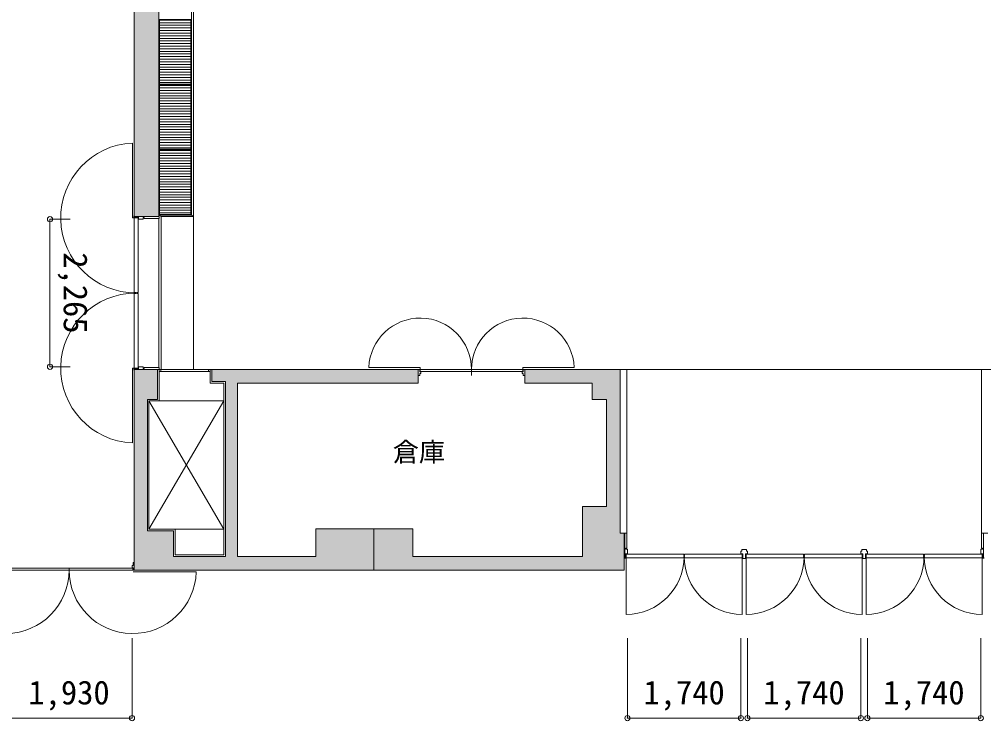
# Model space of a CAD drawing. Units: millimetres, scale not verified. Extents: x -61855 to 52913, y -114842 to -21833.
# Drawn here: x -47706 to -32912, y -94233 to -83465 of the extents above; entities that cross this region are included whole.
import ezdxf
from ezdxf.enums import TextEntityAlignment as Align

# ---------------------------------------------------------------- set-up
doc = ezdxf.new("R2010")
doc.units = ezdxf.units.MM
doc.header["$LTSCALE"] = 200
doc.header["$PDMODE"] = 32
doc.header["$PDSIZE"] = 80
for name, color, linetype, lineweight in [('0-1_躯体', 7, 'Continuous', 9), ('0-2_建具', 7, 'Continuous', 9), ('0-3_仕上', 4, 'Continuous', 5), ('0-6_寸法', 4, 'Continuous', 5)]:
    doc.layers.add(name, color=color, linetype=linetype, lineweight=lineweight)
doc.layers.add('0-4_室名', color=7, linetype='Continuous')
doc.styles.add('・', font='')
doc.styles.add('ＭＳ ゴシック', font='')
doc.styles.get('・').set_extended_font_data('・')
doc.styles.get('ＭＳ ゴシック').set_extended_font_data('MS Gothic')

msp = doc.modelspace()

# ---------------------------------------------------------------- linework, layer by layer
at = {"layer": '0-1_躯体'}
for p, q in [((-45941.8, -77650), (-45941.8, -86495)), ((-45566.8, -77650), (-45566.8, -86495)), ((-45031.8, -88839.5), (-45031.8, -77650)), ((-45066.8, -77675), (-45066.8, -86470)), ((-45066.8, -86470), (-45566.8, -86470)), ((-45531.8, -86495), (-45566.8, -86470)), ((-45561.8, -86525), (-45566.8, -86525)), ((-45566.8, -86525), (-45566.8, -88810)), ((-45531.8, -88839.5), (-45531.8, -86495)), ((-45531.8, -86495), (-45031.8, -86495)), ((-45031.8, -86495), (-45066.8, -86470)), ((-45941.8, -88840), (-45941.8, -91920)), ((-38386.8, -88840), (-45941.8, -88840)), ((-45586.8, -89300), (-45586.8, -88840)), ((-45561.8, -88810), (-45566.8, -88810)), ((-45561.8, -88840), (-45561.8, -88810)), ((-45561.8, -89300), (-45561.8, -88833.7)), ((-45561.8, -89325), (-45561.8, -88845.5)), ((-45561.8, -88870), (-44776.8, -88870)), ((-44776.8, -89050), (-44776.8, -88840)), ((-44751.8, -88840), (-44751.8, -89025)), ((-41586.8, -89050), (-41586.8, -88840)), ((-38860.1, -88840), (-12465.6, -88840)), ((-38486.8, -89635), (-38486.8, -88840)), ((-38386.8, -91090), (-38386.8, -88840)), ((-32946.8, -91090), (-32946.8, -88840)), ((-44776.8, -89050), (-44566.8, -89050)), ((-44751.8, -89025), (-44541.8, -89025)), ((-44566.8, -89050), (-44566.8, -91685)), ((-44541.8, -89025), (-44541.8, -91710)), ((-44356.8, -89050), (-41586.8, -89050)), ((-44356.8, -89050), (-44356.8, -91710)), ((-39951.8, -89050), (-38916.8, -89050)), ((-38916.8, -89050), (-39951.8, -89050)), ((-38916.8, -89050), (-38916.8, -89300)), ((-45741.8, -89300), (-45741.8, -91320)), ((-45586.8, -89300), (-45741.8, -89300)), ((-45716.8, -89325), (-45716.8, -91295)), ((-45716.8, -89325), (-44566.8, -89325)), ((-45716.8, -91295), (-44566.8, -89325)), ((-44566.5, -91295), (-45716.8, -89325)), ((-38696.8, -89300), (-38916.8, -89300)), ((-38696.8, -89300), (-38696.8, -90943)), ((-38486.8, -89561.2), (-38486.8, -91355)), ((-38696.8, -90943), (-39066.8, -90943)), ((-39066.8, -91710), (-39066.8, -90943)), ((-38386.8, -91355), (-38386.8, -91090)), ((-32946.8, -91355), (-32946.8, -91090)), ((-45341.8, -91320), (-45741.8, -91320)), ((-44566.5, -91295), (-45716.8, -91295)), ((-45341.8, -91320), (-45341.8, -91710)), ((-45316.8, -91295), (-45316.8, -91685)), ((-43156.8, -91710), (-43156.8, -91290)), ((-41666.8, -91290), (-43156.8, -91290)), ((-42266.8, -91290), (-42266.8, -91920)), ((-38386.8, -91355), (-38486.8, -91355)), ((-38426.8, -91920), (-38426.8, -91355)), ((-32946.8, -91355), (-32846.8, -91355)), ((-44541.8, -91710), (-45341.8, -91710)), ((-44566.8, -91685), (-45316.8, -91685)), ((-43156.8, -91710), (-44356.8, -91710)), ((-38426.8, -91920), (-45941.8, -91920))]:
    msp.add_line(p, q, dxfattribs=at)
for points in [[(-45561.8, -86525), (-45561.8, -86495), (-45941.8, -86495)], [(-39951.8, -88840), (-39951.8, -88848.9), (-39951.8, -89050)], [(-39066.8, -91710), (-41666.8, -91710), (-41666.8, -91290)]]:
    msp.add_lwpolyline(points, dxfattribs=at)
at = {"layer": '0-1_躯体', "color": 9}
for points in [[(-45566.8, -86495), (-45566.8, -77650), (-45941.8, -86495), (-45941.8, -77650)], [(-45941.8, -88840), (-45941.8, -89300), (-45586.8, -88840), (-45586.8, -89300)], [(-44751.8, -89025), (-44356.8, -89025), (-44751.8, -88840), (-44356.8, -88840)], [(-44356.8, -89050), (-41586.8, -89050), (-44356.8, -88840), (-41586.8, -88840)], [(-39951.8, -89050), (-38486.8, -89050), (-39951.8, -88840), (-38486.8, -88840)], [(-38486.8, -88840), (-38916.8, -88840), (-38486.8, -89300), (-38916.8, -89300)], [(-44356.8, -89050), (-44356.8, -89025), (-44541.8, -89050), (-44541.8, -89025)], [(-44541.8, -89025), (-44541.8, -91710), (-44356.8, -89025), (-44356.8, -91710)], [(-45941.8, -91920), (-45741.8, -91920), (-45941.8, -89300), (-45741.8, -89300)], [(-38696.8, -89300), (-38696.8, -91355), (-38486.8, -89300), (-38486.8, -91355)], [(-39066.8, -90943), (-39066.8, -91920), (-38486.8, -90943), (-38486.8, -91920)], [(-45341.8, -91320), (-45941.8, -91320), (-45341.8, -91920), (-45941.8, -91920)], [(-43156.8, -91710), (-42266.8, -91710), (-43156.8, -91290), (-42266.8, -91290)], [(-42266.8, -91920), (-41666.8, -91920), (-42266.8, -91290), (-41666.8, -91290)], [(-38426.8, -91920), (-38426.8, -91355), (-38486.8, -91920), (-38486.8, -91355)], [(-42266.8, -91920), (-42266.8, -91710), (-45341.8, -91920), (-45341.8, -91710)], [(-38426.8, -91920), (-38426.8, -91710), (-41666.8, -91920), (-41666.8, -91710)]]:
    msp.add_solid(points, dxfattribs=at)
at = {"layer": '0-2_建具'}
for p, q in [((-45946.8, -86485), (-45946.8, -86507.5)), ((-45946.8, -86485), (-45941.8, -86485)), ((-45946.8, -86507.5), (-45941.8, -86505)), ((-45941.8, -86485), (-45941.8, -86495)), ((-45941.8, -86495), (-45561.8, -86495)), ((-45941.8, -86505), (-45876.8, -86505)), ((-45941.8, -87660), (-45941.8, -86515)), ((-45881.8, -86515), (-45881.8, -87660)), ((-45876.8, -86535), (-45806.8, -86535)), ((-45806.8, -86510), (-45791.8, -86510)), ((-45806.8, -86510), (-45806.8, -86535)), ((-45791.8, -86510), (-45791.8, -86525)), ((-45791.8, -86525), (-45561.8, -86525)), ((-45561.8, -86495), (-45561.8, -86525)), ((-45941.8, -87660), (-45919.3, -87660)), ((-45941.8, -87675), (-45941.8, -88820)), ((-45941.8, -87675), (-45919.3, -87675)), ((-45919.3, -87666), (-45904.3, -87666)), ((-45919.3, -87669), (-45904.3, -87669)), ((-45904.3, -87660), (-45904.3, -87666)), ((-45904.3, -87660), (-45881.8, -87660)), ((-45904.3, -87675), (-45904.3, -87669)), ((-45904.3, -87675), (-45881.8, -87675)), ((-45881.8, -88820), (-45881.8, -87675)), ((-45946.8, -88827.5), (-45941.8, -88830)), ((-45946.8, -88850), (-45946.8, -88827.5)), ((-45946.8, -88850), (-45941.8, -88850)), ((-45941.8, -88830), (-45876.8, -88830)), ((-45941.8, -88850), (-45941.8, -88840)), ((-45941.8, -88840), (-44776.8, -88840)), ((-45876.8, -88830), (-45876.8, -88800)), ((-45876.8, -88800), (-45806.8, -88800)), ((-45806.8, -88825), (-45806.8, -88800)), ((-45806.8, -88825), (-45791.8, -88825)), ((-45791.8, -88825), (-45791.8, -88810)), ((-45791.8, -88810), (-45561.8, -88810)), ((-45561.8, -88870), (-45561.8, -88810)), ((-45561.8, -88870), (-44776.8, -88870)), ((-45536.8, -88870), (-45536.8, -88840)), ((-45536.8, -88870), (-45536.8, -88840)), ((-44801.8, -88840), (-44801.8, -88870)), ((-44776.8, -88870), (-44776.8, -88840)), ((-41586.8, -88840), (-41561.8, -88840)), ((-41586.8, -88840), (-41586.8, -88935)), ((-41561.8, -88905), (-41546.8, -88905)), ((-41561.8, -88905), (-41561.8, -88935)), ((-41556.8, -88810), (-41556.8, -88870)), ((-40804.3, -88840), (-41556.8, -88840)), ((-41546.8, -88875), (-41546.8, -88905)), ((-40789.3, -88840), (-39981.8, -88840)), ((-40769.3, -88811.9), (-40769.3, -88933.4)), ((-39991.8, -88875), (-39991.8, -88905)), ((-39991.8, -88875), (-39991.8, -88905)), ((-39976.8, -88905), (-39991.8, -88905)), ((-39976.8, -88905), (-39991.8, -88905)), ((-39976.8, -88905), (-39976.8, -88935)), ((-39976.8, -88905), (-39976.8, -88935)), ((-41586.8, -88935), (-41561.8, -88935)), ((-38386.8, -91585), (-38386.8, -91355)), ((-32946.8, -91355), (-32916.8, -91355)), ((-32946.8, -91585), (-32946.8, -91355)), ((-32916.8, -91735), (-32916.8, -91355)), ((-38406.8, -91734.9), (-38406.8, -91670)), ((-38406.8, -91670), (-38376.8, -91670)), ((-38401.8, -91600), (-38376.8, -91600)), ((-38396.8, -91675), (-37514.3, -91675)), ((-38376.8, -91670), (-38376.8, -91600)), ((-37514.3, -91697.5), (-37514.3, -91675)), ((-37514.3, -91697.5), (-37508.3, -91697.5)), ((-37499.3, -91697.5), (-37505.3, -91697.5)), ((-36616.8, -91675), (-37499.3, -91675)), ((-37499.3, -91697.5), (-37499.3, -91675)), ((-36621.8, -91630), (-36636.8, -91630)), ((-36621.8, -91630), (-36621.8, -91605)), ((-36566.8, -91735), (-36566.8, -91670)), ((-36536.8, -91670), (-36566.8, -91670)), ((-36556.8, -91675), (-35674.3, -91675)), ((-35674.3, -91697.5), (-35674.3, -91675)), ((-35674.3, -91697.5), (-35668.3, -91697.5)), ((-35659.3, -91697.5), (-35665.3, -91697.5)), ((-34776.8, -91675), (-35659.3, -91675)), ((-35659.3, -91697.5), (-35659.3, -91675)), ((-34781.8, -91630), (-34796.8, -91630)), ((-34781.8, -91630), (-34781.8, -91605)), ((-34711.8, -91605), (-34781.8, -91605)), ((-34726.8, -91735), (-34726.8, -91670)), ((-34696.8, -91670), (-34726.8, -91670)), ((-34716.8, -91675), (-33834.3, -91675)), ((-34711.8, -91630), (-34711.8, -91605)), ((-33834.3, -91697.5), (-33834.3, -91675)), ((-33834.3, -91697.5), (-33828.3, -91697.5)), ((-33819.3, -91697.5), (-33825.3, -91697.5)), ((-32936.8, -91675), (-33819.3, -91675)), ((-33819.3, -91697.5), (-33819.3, -91675)), ((-32956.8, -91670), (-32956.8, -91600)), ((-32931.8, -91600), (-32956.8, -91600)), ((-32926.8, -91670), (-32956.8, -91670)), ((-32931.8, -91585), (-32946.8, -91585)), ((-32931.8, -91600), (-32931.8, -91585)), ((-32926.8, -91734.9), (-32926.8, -91670)), ((-45976.8, -91885), (-45976.8, -91850)), ((-45941.8, -91805), (-45941.8, -91920)), ((-38426.8, -91740), (-38426.8, -91735)), ((-38426.8, -91735), (-38416.8, -91735)), ((-37514.3, -91735), (-38396.8, -91735)), ((-37499.3, -91735), (-36616.8, -91735)), ((-36606.8, -91735), (-36611.8, -91745)), ((-36568.9, -91745), (-36611.8, -91745)), ((-36576.8, -91745), (-36562, -91745)), ((-36566.8, -91735), (-36562, -91745)), ((-35658.9, -91735), (-36556.8, -91735)), ((-35659.3, -91735), (-34776.8, -91735)), ((-34766.8, -91735), (-34771.8, -91745)), ((-34728.9, -91745), (-34771.8, -91745)), ((-34736.8, -91745), (-34722, -91745)), ((-34726.8, -91735), (-34722, -91745)), ((-33834.3, -91735), (-34716.8, -91735)), ((-33819.3, -91735), (-32936.8, -91735)), ((-32929.3, -91740), (-32926.8, -91734.9)), ((-32906.8, -91740), (-32929.3, -91740)), ((-32906.8, -91735), (-32916.8, -91735)), ((-47916.8, -91890), (-46936.8, -91890)), ((-47916.8, -91920), (-46936.8, -91920)), ((-45966.8, -91890), (-46946.8, -91890)), ((-45966.8, -91920), (-46946.8, -91920)), ((-46941.8, -91920), (-46941.8, -91890)), ((-46911.8, -91920), (-46931.8, -91920)), ((-45961.8, -91885), (-45976.8, -91885)), ((-45966.8, -91920), (-45966.8, -91890))]:
    msp.add_line(p, q, dxfattribs=at)
at = {"layer": '0-2_建具', "color": 4, "lineweight": 5}
for p, q in [((-45881.8, -88820), (-45971.8, -88820)), ((-45971.8, -88820), (-45971.8, -89969.8)), ((-42343.8, -88810), (-41556.8, -88810)), ((-39194.9, -88810), (-39981.8, -88810)), ((-38396.8, -92601), (-38396.8, -91675)), ((-36616.8, -92601), (-36616.8, -91675)), ((-36556.8, -92601), (-36556.8, -91675)), ((-34776.8, -92601), (-34776.8, -91675)), ((-34716.8, -92601), (-34716.8, -91675)), ((-32936.8, -92601), (-32936.8, -91675)), ((-44992.3, -91950), (-45961.8, -91950))]:
    msp.add_line(p, q, dxfattribs=at)
msp.add_lwpolyline([(-45881.8, -86515), (-45971.8, -86515), (-45971.8, -85365.2)], dxfattribs=at)
at = {"layer": '0-2_建具'}
for points in [[(-45876.8, -86505), (-45876.8, -86535), (-45806.8, -86535)], [(-41561.8, -88840), (-41561.8, -88875), (-41546.8, -88875), (-41561.8, -88875)], [(-39981.8, -88810), (-39981.8, -88870), (-41556.8, -88870)], [(-39976.8, -88875), (-39991.8, -88875), (-39991.8, -88905)], [(-39951.8, -88840), (-39951.8, -88935), (-39976.8, -88935)], [(-39951.8, -88840), (-39951.8, -88935), (-39976.8, -88935)], [(-39951.8, -88840), (-39976.8, -88840), (-39976.8, -88875)], [(-39951.8, -88840), (-39976.8, -88840), (-39976.8, -88875)], [(-38416.8, -91735), (-38416.8, -91355), (-38386.8, -91355)], [(-38401.8, -91600), (-38401.8, -91585), (-38386.8, -91585)], [(-37514.3, -91735), (-37514.3, -91712.5), (-37508.3, -91712.5), (-37508.3, -91697.5)], [(-37499.3, -91735), (-37499.3, -91712.5), (-37505.3, -91712.5), (-37505.3, -91697.5)], [(-36606.8, -91735), (-36606.8, -91670), (-36636.8, -91670), (-36636.8, -91630)], [(-36551.8, -91630), (-36551.8, -91605), (-36621.8, -91605)], [(-36536.8, -91670), (-36536.8, -91630), (-36551.8, -91630)], [(-35674.3, -91735), (-35674.3, -91712.5), (-35668.3, -91712.5), (-35668.3, -91697.5)], [(-35659.3, -91735), (-35659.3, -91712.5), (-35665.3, -91712.5), (-35665.3, -91697.5)], [(-34766.8, -91735), (-34766.8, -91670), (-34796.8, -91670), (-34796.8, -91630)], [(-34696.8, -91670), (-34696.8, -91630), (-34711.8, -91630)], [(-33834.3, -91735), (-33834.3, -91712.5), (-33828.3, -91712.5), (-33828.3, -91697.5)], [(-33819.3, -91735), (-33819.3, -91712.5), (-33825.3, -91712.5), (-33825.3, -91697.5)], [(-45976.8, -91850), (-45961.8, -91850), (-45961.8, -91805), (-45941.8, -91805)], [(-38426.8, -91740), (-38404.3, -91740), (-38406.8, -91734.9)], [(-45941.8, -91920), (-45961.8, -91920), (-45961.8, -91885)]]:
    msp.add_lwpolyline(points, dxfattribs=at)
at = {"layer": '0-2_建具', "color": 4, "lineweight": 5}
for centre, radius, start, end in [((-45919.3, -86515), 1151, 92.6135, 270.00454), ((-45919.3, -88820), 1151, 89.99546, 267.3865), ((-41556.8, -88840), 787.5, 359.97632, 177.81678), ((-39981.8, -88840), 787.5, 2.18322, 179.94605), ((-38396.8, -91712.5), 888.5, 270, 0), ((-36616.8, -91712.5), 888.5, 180, 270), ((-36556.8, -91712.5), 888.5, 270, 0), ((-34776.8, -91712.5), 888.5, 180, 270), ((-34716.8, -91712.5), 888.5, 270, 0), ((-32936.8, -91712.5), 888.5, 180, 270), ((-47916.8, -91920), 975, 181.76323, 0), ((-45966.8, -91920), 975, 180, 358.23677)]:
    msp.add_arc(centre, radius, start, end, dxfattribs=at)
at = {"layer": '0-3_仕上', "color": 7, "lineweight": 9}
for p, q in [((-45066.8, -83470), (-45066.8, -82470)), ((-45566.8, -83470), (-45066.8, -83470)), ((-45566.8, -83470), (-45066.8, -83470)), ((-45566.8, -84470), (-45566.8, -83470)), ((-45556.8, -83480), (-45076.8, -83480)), ((-45556.8, -84460.5), (-45556.8, -83480)), ((-45076.8, -84460.5), (-45076.8, -83480)), ((-45556.8, -84460.5), (-45076.8, -84460.5)), ((-45556.8, -84480), (-45076.8, -84480)), ((-45556.8, -85460.5), (-45556.8, -84480)), ((-45076.8, -85460.5), (-45076.8, -84480)), ((-45556.8, -85460.5), (-45076.8, -85460.5)), ((-45556.8, -85480), (-45076.8, -85480)), ((-45556.8, -86460.5), (-45556.8, -85480)), ((-45076.8, -86460.5), (-45076.8, -85480)), ((-45556.8, -86460.5), (-45076.8, -86460.5))]:
    msp.add_line(p, q, dxfattribs=at)
at = {"layer": '0-3_仕上'}
for p, q in [((-45556.8, -83518.2), (-45076.8, -83518.2)), ((-45556.8, -83558.2), (-45076.8, -83558.2)), ((-45556.8, -83598.2), (-45076.8, -83598.2)), ((-45556.8, -83638.2), (-45076.8, -83638.2)), ((-45556.8, -83678.2), (-45076.8, -83678.2)), ((-45556.8, -83718.2), (-45076.8, -83718.2)), ((-45556.8, -83758.2), (-45076.8, -83758.2)), ((-45556.8, -83798.2), (-45076.8, -83798.2)), ((-45556.8, -83838.2), (-45076.8, -83838.2)), ((-45556.8, -83878.2), (-45076.8, -83878.2)), ((-45556.8, -83918.2), (-45076.8, -83918.2)), ((-45556.8, -83958.2), (-45076.8, -83958.2)), ((-45556.8, -83998.2), (-45076.8, -83998.2)), ((-45556.8, -84038.2), (-45076.8, -84038.2)), ((-45556.8, -84078.2), (-45076.8, -84078.2)), ((-45556.8, -84118.2), (-45076.8, -84118.2)), ((-45556.8, -84158.2), (-45076.8, -84158.2)), ((-45556.8, -84198.2), (-45076.8, -84198.2)), ((-45556.8, -84238.2), (-45076.8, -84238.2)), ((-45556.8, -84278.2), (-45076.8, -84278.2)), ((-45556.8, -84318.2), (-45076.8, -84318.2)), ((-45556.8, -84358.2), (-45076.8, -84358.2)), ((-45556.8, -84398.2), (-45076.8, -84398.2)), ((-45556.8, -84438.2), (-45076.8, -84438.2)), ((-45556.8, -84518.2), (-45076.8, -84518.2)), ((-45556.8, -84558.2), (-45076.8, -84558.2)), ((-45556.8, -84598.2), (-45076.8, -84598.2)), ((-45556.8, -84638.2), (-45076.8, -84638.2)), ((-45556.8, -84678.2), (-45076.8, -84678.2)), ((-45556.8, -84718.2), (-45076.8, -84718.2)), ((-45556.8, -84758.2), (-45076.8, -84758.2)), ((-45556.8, -84798.2), (-45076.8, -84798.2)), ((-45556.8, -84838.2), (-45076.8, -84838.2)), ((-45556.8, -84878.2), (-45076.8, -84878.2)), ((-45556.8, -84918.2), (-45076.8, -84918.2)), ((-45556.8, -84958.2), (-45076.8, -84958.2)), ((-45556.8, -84998.2), (-45076.8, -84998.2)), ((-45556.8, -85038.2), (-45076.8, -85038.2)), ((-45556.8, -85078.2), (-45076.8, -85078.2)), ((-45556.8, -85118.2), (-45076.8, -85118.2)), ((-45556.8, -85158.2), (-45076.8, -85158.2)), ((-45556.8, -85198.2), (-45076.8, -85198.2)), ((-45556.8, -85238.2), (-45076.8, -85238.2)), ((-45556.8, -85278.2), (-45076.8, -85278.2)), ((-45556.8, -85318.2), (-45076.8, -85318.2)), ((-45556.8, -85358.2), (-45076.8, -85358.2)), ((-45556.8, -85398.2), (-45076.8, -85398.2)), ((-45556.8, -85438.2), (-45076.8, -85438.2)), ((-45556.8, -85518.2), (-45076.8, -85518.2)), ((-45556.8, -85558.2), (-45076.8, -85558.2)), ((-45556.8, -85598.2), (-45076.8, -85598.2)), ((-45556.8, -85638.2), (-45076.8, -85638.2)), ((-45556.8, -85678.2), (-45076.8, -85678.2)), ((-45556.8, -85718.2), (-45076.8, -85718.2)), ((-45556.8, -85758.2), (-45076.8, -85758.2)), ((-45556.8, -85798.2), (-45076.8, -85798.2)), ((-45556.8, -85838.2), (-45076.8, -85838.2)), ((-45556.8, -85878.2), (-45076.8, -85878.2)), ((-45556.8, -85918.2), (-45076.8, -85918.2)), ((-45556.8, -85958.2), (-45076.8, -85958.2)), ((-45556.8, -85998.2), (-45076.8, -85998.2)), ((-45556.8, -86038.2), (-45076.8, -86038.2)), ((-45556.8, -86078.2), (-45076.8, -86078.2)), ((-45556.8, -86118.2), (-45076.8, -86118.2)), ((-45556.8, -86158.2), (-45076.8, -86158.2)), ((-45556.8, -86198.2), (-45076.8, -86198.2)), ((-45556.8, -86238.2), (-45076.8, -86238.2)), ((-45556.8, -86278.2), (-45076.8, -86278.2)), ((-45556.8, -86318.2), (-45076.8, -86318.2)), ((-45556.8, -86358.2), (-45076.8, -86358.2)), ((-45556.8, -86398.2), (-45076.8, -86398.2)), ((-45556.8, -86438.2), (-45076.8, -86438.2))]:
    msp.add_line(p, q, dxfattribs=at)
at = {"layer": '0-3_仕上', "color": 7, "lineweight": 9}
for points in [[(-45566.8, -83470), (-45566.8, -82470), (-45066.8, -82470)], [(-45566.8, -84470), (-45066.8, -84470), (-45066.8, -83470)], [(-45566.8, -85470), (-45066.8, -85470), (-45066.8, -84470)], [(-45566.8, -85470), (-45566.8, -84470), (-45066.8, -84470)], [(-45566.8, -86470), (-45066.8, -86470), (-45066.8, -85470)], [(-45566.8, -86470), (-45566.8, -85470), (-45066.8, -85470)]]:
    msp.add_lwpolyline(points, dxfattribs=at)
at = {"layer": '0-6_寸法'}
for p, q in [((-47235.3, -86535), (-47235.3, -88800)), ((-47235.3, -86535), (-46924.5, -86535)), ((-47235.3, -88800), (-46924.5, -88800)), ((-45976.8, -94193.3), (-45976.8, -92964.4)), ((-38376.8, -94193.3), (-38376.8, -92964.4)), ((-36636.8, -94193.3), (-36636.8, -92964.4)), ((-36536.8, -94193.3), (-36536.8, -92964.4)), ((-34796.8, -94193.3), (-34796.8, -92964.4)), ((-34696.8, -94193.3), (-34696.8, -92964.4)), ((-32956.8, -94193.3), (-32956.8, -92964.4)), ((-45976.8, -94193.3), (-47906.8, -94193.3)), ((-36636.8, -94193.3), (-38376.8, -94193.3)), ((-34796.8, -94193.3), (-36536.8, -94193.3)), ((-32956.8, -94193.3), (-34696.8, -94193.3))]:
    msp.add_line(p, q, dxfattribs=at)
for p in [(-47235.3, -86535), (-47235.3, -88800), (-45976.8, -94193.3), (-38376.8, -94193.3), (-36636.8, -94193.3), (-36536.8, -94193.3), (-34796.8, -94193.3), (-34696.8, -94193.3), (-32956.8, -94193.3)]:
    msp.add_point(p, dxfattribs=at)

# ---------------------------------------------------------------- texts
at = {"layer": '0-4_室名', "style": '・'}
msp.add_text('倉庫', height=293.3, dxfattribs=at).set_placement((-41975.6, -90342), align=Align.BOTTOM_LEFT)
at = {"layer": '0-6_寸法', "style": 'ＭＳ ゴシック'}
msp.add_text('2,265', height=366.6, rotation=270, dxfattribs=at).set_placement((-47135.3, -87042.5), align=Align.BOTTOM_LEFT)
for s, p in [('1,930', (-47566.8, -94093.3)), ('1,740', (-38131.8, -94093.3)), ('1,740', (-36291.8, -94093.3)), ('1,740', (-34451.8, -94093.3))]:
    msp.add_text(s, height=366.6, dxfattribs=at).set_placement(p, align=Align.BOTTOM_LEFT)

doc.saveas('drawing.dxf')
